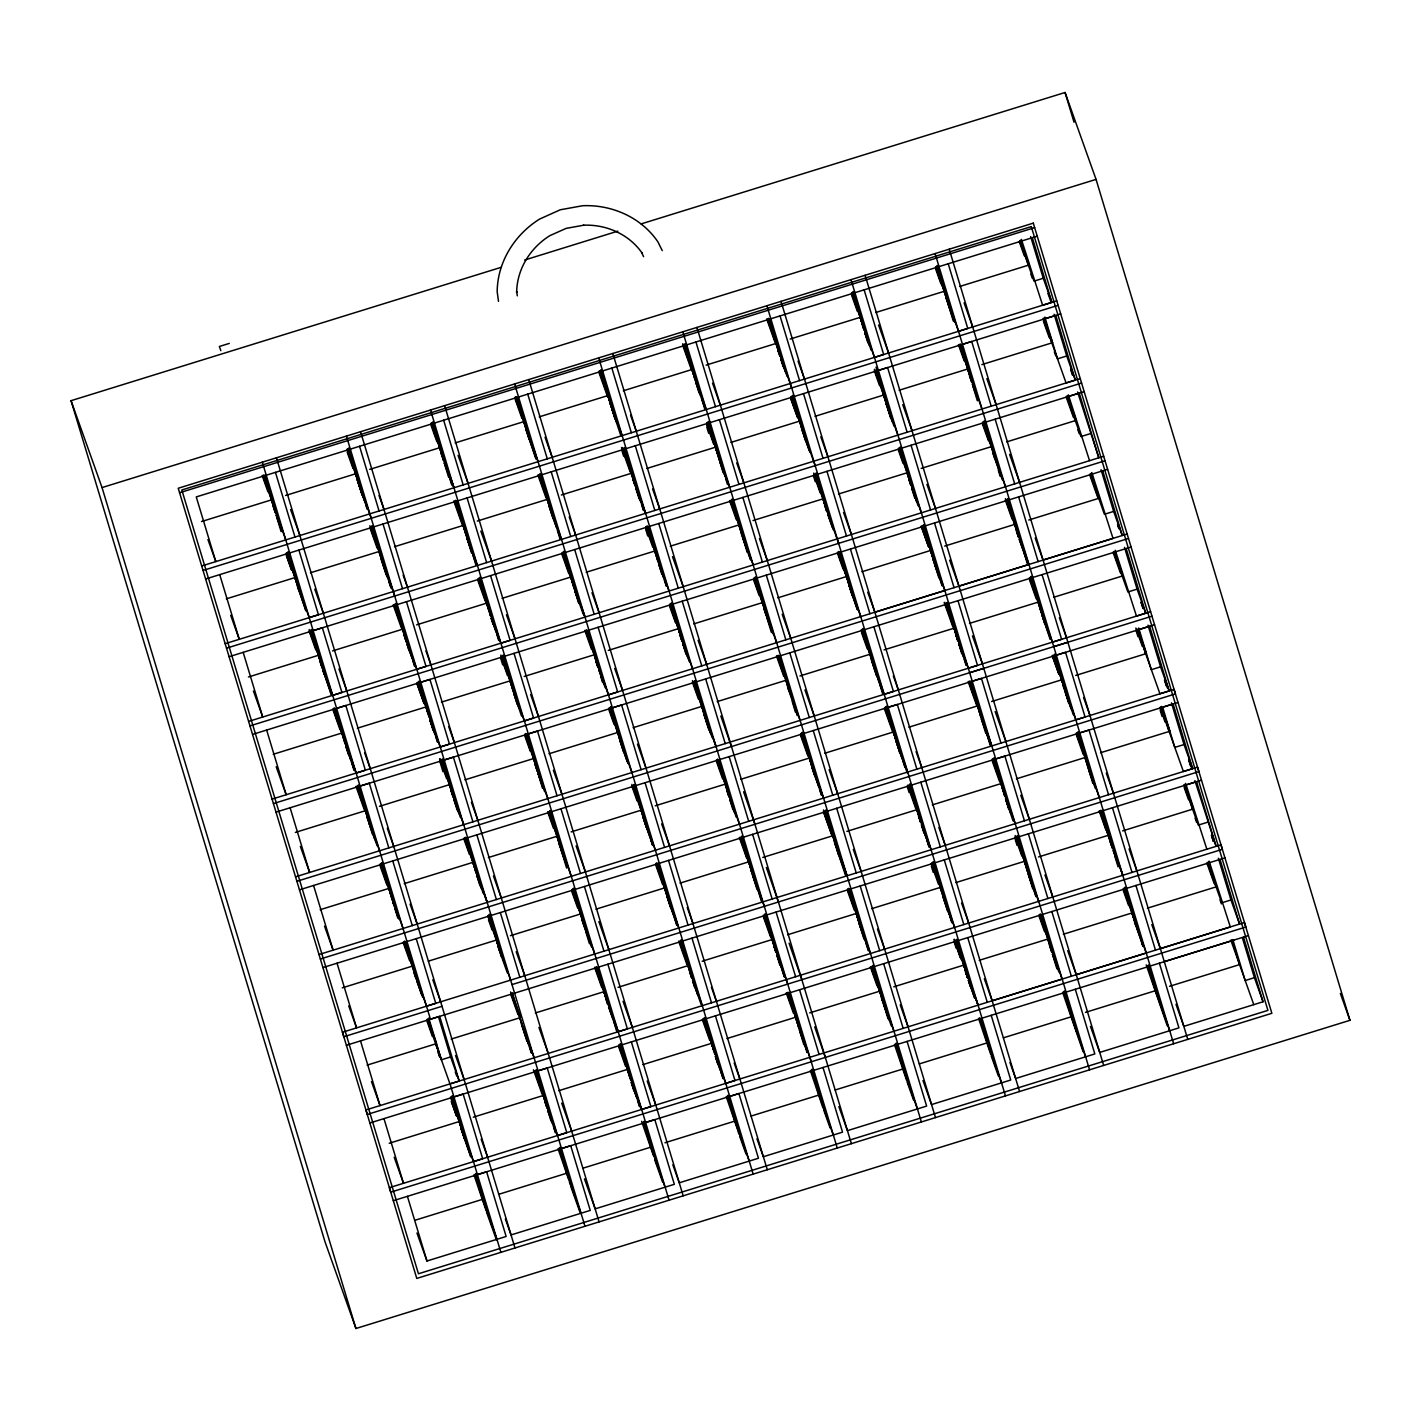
<?xml version="1.0" encoding="UTF-8"?>
<svg xmlns="http://www.w3.org/2000/svg" width="1421" height="1421" viewBox="0 0 1421 1421"><rect width="100%" height="100%" fill="white"/><g stroke="black" fill="none" stroke-linecap="round" stroke-linejoin="round"><path stroke-width="1.5" d="M229.296 343.402L219.349 346.493L220.841 350.65M641.137 223.914L1065.057 92.489L1096.053 179.383L1349.95 1020.314L355.943 1328.511L324.947 1241.617L71.05 400.686L501.329 267.272M524.615 260.043L617.833 231.143M71.05 400.686L102.046 487.581L1096.053 179.383M179.579 492.75L1034.648 227.626M1037.241 236.17L196.258 496.924L215.797 561.597L207.928 539.589M201.498 521.56L272.264 499.624L264.306 477.332M285.603 495.485L356.351 473.548M369.691 469.41L440.457 447.473M455.146 442.926L524.544 421.415L515.876 397.081M539.252 416.85L608.65 395.34M623.339 390.775L692.738 369.265L684.78 346.955M706.095 365.126L776.843 343.189L768.885 320.88M790.183 339.051L860.931 317.114M875.638 312.549L945.036 291.039M959.726 286.474L1029.124 264.963L1020.456 240.629M1021.415 239.403L1042.623 305.231L1051.86 302.371L1043.263 278.267L1034.026 281.127L1019.656 240.735M201.675 565.984L1056.762 300.861M203.043 570.46L1058.112 305.337M878.338 370.419L887.592 367.559L907.131 432.25M962.443 344.344L971.698 341.484L991.219 406.175M1046.549 318.268L1055.785 315.409L1075.324 380.1L1066.087 382.959L1043.121 318.464M205.619 579.004L1060.705 313.881M226.312 598.863L295.71 577.352M310.417 572.787L379.816 551.277M394.505 546.712L463.921 525.202L455.963 502.892M477.261 521.063L548.009 499.126L540.051 476.817M561.366 494.988L632.114 473.051M646.804 468.486L716.202 446.976M730.909 442.411L800.307 420.9M814.997 416.335L884.395 394.825L876.437 372.515M899.102 390.26L968.5 368.75L960.543 346.44M981.84 364.611L1052.588 342.674L1043.92 318.34M1075.324 380.1L1066.727 355.996L1057.49 358.856L1044.879 317.114M225.14 643.695L1080.226 378.572M226.507 648.171L1081.576 383.048M1069.995 395.979L1079.25 393.12L1098.788 457.811L1077.58 391.965M229.083 656.715L1084.152 391.592M313.135 630.658L322.372 627.798L341.91 692.471L332.674 695.331L309.192 629.503M248.426 677L319.174 655.063L310.506 630.729M332.532 650.925L403.28 628.988M416.619 624.849L487.385 602.913M502.075 598.348L571.473 576.837M586.18 572.272L655.578 550.762L650.516 536.57M670.268 546.197L739.666 524.686L731.708 502.377M753.023 520.548L823.771 498.611L815.814 476.301M838.461 494.046L907.859 472.536M921.217 468.397L991.965 446.46M1006.654 441.895L1076.052 420.385L1067.384 396.05M1090.191 433.707L1080.955 436.567L1066.585 396.175M248.604 721.406L1103.691 456.283M249.972 725.882L1105.041 460.759M252.547 734.426L1107.616 469.303M336.582 708.369L345.836 705.509L365.375 770.2L356.138 773.06L341.893 733.005M420.687 682.293L429.941 679.433L449.462 744.124L440.226 746.984L417.277 682.489M273.241 754.285L342.639 732.774M357.346 728.209L426.744 706.699L418.058 682.364M441.434 702.134L510.832 680.623L502.874 658.314M524.189 676.485L594.937 654.548L586.98 632.238M608.277 650.409L679.043 628.473M693.732 623.908L763.13 602.397M777.838 597.832L847.236 576.322L838.55 551.987M861.925 571.757L931.323 550.247L923.366 527.937M944.681 546.108L1015.429 524.171L1007.471 501.862M1028.768 520.033L1099.517 498.096M1102.714 470.831L1122.253 535.522L1113.638 511.418L1104.419 514.278L1090.049 473.886M272.068 799.117L1127.155 533.994M273.418 803.593L1128.505 538.47M276.011 812.137L1131.08 547.014M360.046 786.079L369.3 783.22L388.839 847.911M444.151 760.004L453.406 757.144L472.927 821.835M528.239 733.929L537.493 731.069L557.032 795.76M612.344 707.853L621.599 704.994L641.12 769.685M295.355 832.422L366.103 810.485L358.145 788.175M379.46 806.346L450.208 784.41M464.898 779.845L534.296 758.334M549.003 753.769L618.401 732.259L609.716 707.924M633.091 727.694L702.489 706.184L694.532 683.874M717.196 701.619L786.595 680.108L778.637 657.799M799.934 675.97L870.7 654.033L862.014 629.698M884.04 649.894L954.788 627.958M969.495 623.393L1038.893 601.882M1053.583 597.317L1122.981 575.807M1115.272 550.264L1136.48 616.092L1145.717 613.233L1137.102 589.129L1127.865 591.989L1113.513 551.597M295.532 876.828L1150.619 611.705M296.882 881.304L1151.969 616.181M969.673 672.719L983.03 668.563M1053.76 646.644L1067.118 642.487M888.107 707.338L897.344 704.479L916.882 769.17M972.195 681.263L981.449 678.403L1000.97 743.094M1056.3 655.188L1065.537 652.328L1085.076 717.019L1075.839 719.879L1052.872 655.383M1140.388 629.112L1149.642 626.252L1169.163 690.943L1159.945 693.803L1136.978 629.308M299.476 889.848L1154.545 624.743M320.169 909.706L389.567 888.196M404.274 883.631L473.673 862.121L470.049 851.978M488.362 857.556L557.76 836.045L549.803 813.736M571.118 831.907L641.866 809.97L633.18 785.635M655.205 805.831L725.953 783.895M740.661 779.33L810.059 757.819M824.748 753.254L894.146 731.744M908.854 727.197L978.252 705.669L970.294 683.377M991.592 701.53L1062.357 679.593L1054.4 657.301M1075.697 675.455L1146.445 653.518M1169.163 690.943L1160.566 666.84L1151.33 669.7L1138.718 627.975M318.997 954.539L1174.083 689.416L1175.433 693.892L320.347 959.015M995.659 758.974L1004.913 756.114L1024.434 820.805M1079.765 732.899L1089.001 730.039L1108.54 794.73M1163.852 706.841L1173.107 703.963L1192.628 768.654L1183.391 771.514L1160.442 707.019M322.94 967.577L1178.009 702.454M342.283 987.844L413.031 965.907L405.074 943.615M428.432 961.129L496.373 940.063L502.022 956.013L489.41 914.289M510.476 935.693L581.225 913.756M595.932 909.191L665.33 887.681L656.644 863.346M680.02 883.134L749.418 861.606L741.46 839.314M762.775 857.467L833.523 835.53L825.565 813.238M846.863 831.392L917.611 809.455M932.318 804.908L1001.716 783.38M1016.406 778.832L1085.804 757.304M1100.511 752.757L1169.909 731.229L1166.286 721.104M1192.628 768.654L1184.03 744.551L1174.794 747.41L1162.822 707.765M442.02 1006.281L343.811 1036.744L342.461 1032.25L1197.548 767.127L1198.898 771.621L512.004 984.593M1187.317 784.552L1196.571 781.674L1216.092 846.365L1194.901 780.538M346.387 1045.288L1201.473 780.165M367.098 1065.128L436.496 1043.618L427.81 1019.283M451.185 1039.071L520.601 1017.543L512.644 995.251M535.291 1012.995L604.689 991.467L596.731 969.175M618.028 987.329L688.794 965.392L680.837 943.1M702.134 961.253L772.882 939.317M787.589 934.769L856.987 913.241M871.677 908.694L941.075 887.166L932.407 862.849M955.782 882.619L1025.18 861.09L1017.223 838.799M1038.52 856.952L1109.268 835.015L1101.311 812.723M1122.626 830.894L1193.374 808.94M1207.495 822.262L1198.258 825.121L1183.906 784.729M428.183 1018.821L441.38 1059.8L450.617 1056.94L459.214 1081.044L449.977 1083.903L427.028 1019.408M603.943 991.698L618.188 1031.753L627.407 1028.893L607.886 964.202M369.851 1122.999L1224.938 857.875M453.903 1096.923L463.157 1094.063L482.678 1158.754L473.442 1161.614L450.493 1097.119M538.008 1070.848L547.245 1067.988L566.784 1132.679L557.547 1135.539L534.58 1071.043M389.212 1143.266L459.96 1121.329L451.274 1097.012M473.3 1117.19L544.048 1095.254M558.755 1090.706L628.153 1069.178M642.843 1064.631L712.258 1043.103M726.948 1038.556L796.346 1017.027L788.389 994.736M809.704 1012.889L880.452 990.952L872.494 968.66M893.791 986.831L964.539 964.877M979.247 960.33L1048.645 938.801M1063.334 934.254L1132.732 912.726L1124.064 888.409M1147.44 908.179L1216.838 886.651M1220.035 859.385L1239.556 924.076L1230.959 899.973L1221.723 902.832L1207.353 862.44M393.315 1200.709L1248.402 935.586M477.367 1174.652L486.621 1171.774L506.142 1236.465L426.957 1261.013L416.957 1233.002M561.473 1148.577L570.709 1145.699L590.248 1210.39L511.063 1234.938L505.343 1218.934M645.56 1122.501L654.815 1119.624L674.336 1184.315L595.15 1208.862L584.44 1178.844M729.666 1096.426L738.902 1093.548L758.441 1158.239L679.256 1182.805L672.826 1164.776M1164.296 961.662L1234.245 939.974M414.737 1220.337L482.678 1199.288L496.906 1239.325M498.824 1194.279L566.766 1173.213L581.011 1213.25M582.93 1168.204L650.871 1147.138L665.099 1187.174M664.957 1142.768L734.959 1121.062L749.204 1161.099M751.123 1116.053L819.064 1094.987L833.292 1135.024L842.529 1132.164L823.008 1067.473M835.211 1089.978L903.152 1068.912L917.398 1108.948L926.634 1106.089L907.095 1041.398M919.316 1063.903L987.258 1042.836L1001.503 1082.873L1010.74 1080.013L991.201 1015.322M1003.404 1037.827L1071.345 1016.761L1085.591 1056.798L1094.827 1053.938L1075.306 989.265M1085.449 1012.391L1155.451 990.686L1169.696 1030.722L1178.933 1027.863L1159.394 963.189M1169.554 986.316L1239.556 964.61L1253.784 1004.647L1263.02 1001.787L1243.499 937.114M1263.02 1001.787L1254.423 977.684L1245.187 980.543L1233.215 940.915M833.292 1135.024L763.343 1156.73L756.913 1138.701M917.398 1108.948L847.449 1130.654L838.87 1106.622M1001.503 1082.873L931.537 1104.579L922.975 1080.546M1085.591 1056.798L1015.642 1078.503L1009.922 1062.482M1169.696 1030.722L1099.73 1052.428L1090.458 1026.406M1253.784 1004.647L1183.835 1026.353L1175.984 1004.327M583.818 225.175L566.109 228.39L549.838 235.655C530.317 247.84 516.889 269.191 516.658 292.442L516.658 291.5L517.315 295.817M583.516 225.211C606.358 224.216 629.361 234.341 642.363 253.471L641.741 252.707L643.589 256.686M662.239 250.611L657.905 241.854C641.28 217.377 611.865 204.446 582.663 205.725L560.283 209.775L539.589 219.083C514.633 234.643 497.474 261.944 497.172 291.678L498.505 301.341M1340.358 993.421L1349.95 1020.314M1047.899 293.312L1050.776 301.341M1072.802 375.037L1070.652 369.016L1072.535 375.268M1019.23 241.552L1024.31 255.816M1030.864 274.146L1032.321 278.214M1119.02 528.452L1117.581 524.438L1118.842 528.612M1043.423 321.306L1049.231 337.594M1054.329 351.857L1055.785 355.925M1143.195 608.17L1141.045 602.149L1142.928 608.419M1089.552 460.67L1068.343 394.825M1066.159 396.974L1073.423 417.348M1077.793 429.568L1079.232 433.636M1091.559 475.786L1098.078 494.046M1167.369 687.906L1164.51 679.86L1166.392 686.13M1089.623 474.685L1097.616 497.101M1114.295 551.472L1121.542 571.757M1188.684 759.596L1191.544 767.624M1113.087 552.396L1120.352 572.77M1213.587 841.321L1211.438 835.299L1213.321 841.552M1138.487 631.226L1145.717 651.493M1135.823 628.064L1142.36 646.413M1161.223 706.912L1164.847 717.037M1160.016 707.818L1165.096 722.081M1184.688 784.623L1188.311 794.748M1190.478 800.84L1192.645 806.915M1206.855 849.225L1185.647 783.397M1184.19 787.571L1188.56 799.792M1195.097 818.141L1196.553 822.208M1208.152 862.334L1213.943 878.551M1206.926 863.24L1214.209 883.613M1230.817 940.151L1239.556 964.61L1231.989 939.565M964.095 302.904L972.675 326.937M986.849 378.625L996.139 404.648M1009.585 454.329L1019.585 482.358M1035.198 538.044L1043.05 560.069L1113.016 538.381L1091.808 472.536M936.35 266.704L944.308 289.014M935.569 266.811L949.921 307.202L937.309 265.478M935.764 267.521L958.518 331.306L967.754 328.446L948.233 263.773M935.657 268.96L940.951 283.916M945.835 297.486L954.646 322.318M1059.373 617.762L1066.514 637.78M959.033 344.539L981.982 409.035M958.393 344.646L964.202 360.934M969.495 375.89L971.68 382L967.95 369.673M972.39 384.007L978.092 400.029M1083.548 697.48L1089.978 715.491M983.279 422.126L991.236 444.436M982.479 422.25L1005.446 486.746M982.568 424.382L988.394 440.688M992.746 452.908L1002.285 479.747M1106.302 773.184L1113.442 793.202M1005.429 498.611L1028.911 564.457L958.962 586.145L949.672 560.123M1005.304 500.068L1012.072 519.091M1016.424 531.312L1018.608 537.422L1007.098 499.304M1019.319 539.429L1027.88 563.462L1019.301 539.429M1129.056 848.905L1136.907 870.931M1030.207 577.548L1038.165 599.857M1029.408 577.672L1052.375 642.168L1061.611 639.308L1042.073 574.617M1029.497 579.821L1036.246 598.845M1044.595 623.482L1042.073 615.151L1050.634 639.166M1151.792 924.609L1160.371 948.642L1230.32 926.936L1209.111 861.108M1052.233 655.49L1058.787 673.82M1052.446 656.182L1058.982 674.513M1063.352 686.752L1073.388 714.887M1077.136 732.987L1085.093 755.279M1076.336 733.094L1099.303 797.59M1076.425 735.243L1083.175 754.267M1092.767 783.095L1089.001 770.573L1095.413 788.584M1099.801 810.805L1122.803 875.3L1108.522 835.264M1100.014 811.498L1112.448 848.284L1110.281 842.173M1099.161 810.911L1105.911 829.953M1118.878 866.295L1113.158 850.291L1118.078 864.234M1123.265 888.516L1146.232 953.011L1076.265 974.717L1067.704 950.685M1123.354 890.665L1128.647 905.621M1134.473 921.927L1143.052 946.013M1132.2 913.667L1142.981 945.96M1146.214 964.895L1167.227 1025.731M878.569 324.983L888.569 353.012M902.744 404.701L912.033 430.723M926.918 484.401L935.498 508.434M852.263 292.779L854.43 298.854M856.597 304.947L860.22 315.089M851.463 292.886L874.43 357.382L883.667 354.522L864.128 289.848M851.552 295.035L857.36 311.341M861.73 323.562L863.915 329.672M867.894 342.887L864.75 332.461L871.251 350.383M972.426 635.826L982.426 663.856M874.412 369.265L897.894 435.11M874.288 370.721L879.581 385.677M885.922 403.315L894.004 426.105M995.162 711.548L1005.89 741.567M899.191 448.201L907.149 470.511M898.392 448.326L921.359 512.821M898.481 450.457L903.046 463.388M908.658 478.984L911.039 485.787L907.326 473.459M914.822 498.309L911.678 487.883L918.179 505.823M1020.775 795.263L1029.355 819.278M921.856 526.036L944.823 590.532L874.856 612.22L867.716 592.202M921.217 526.143L928.481 546.517M932.851 558.737L938.926 578.116M921.43 526.836L928.695 547.209M942.354 585.523L934.503 563.515L939.423 577.459M1044.95 874.981L1052.801 896.988M946.102 603.623L954.059 625.933M944.805 602.397L968.287 668.243L977.506 665.383L957.985 600.692M944.166 602.504L952.887 626.963M955.587 634.405L957.754 640.516L955.374 632.682M966.529 665.241L958.678 643.216L963.598 657.159M968.785 681.458L991.769 745.936L977.506 705.9M968.98 682.151L977.719 706.592M968.145 681.565L976.866 706.006M990.703 744.959L981.431 718.937L986.352 732.881M993.03 759.063L1000.988 781.355M992.249 759.169L1015.198 823.665M992.338 761.319L999.602 781.692M1008.679 809.171L1005.535 798.726L1013.049 820.929M1015.18 835.548L1038.662 901.376M1015.074 836.987L1021.823 856.028M1036.211 896.385L1028.36 874.359L1033.28 888.303M1039.959 914.485L1047.916 936.776M1039.16 914.591L1062.126 979.087L992.178 1000.793L984.309 978.767M1039.248 916.74L1044.559 931.696M1049.426 945.267L1051.824 952.07L1048.094 939.743M1056.869 968.767L1052.446 954.148L1058.965 972.088M1062.624 992.302L1083.139 1051.806M798.051 361.058L804.464 379.087M820.787 436.78L827.928 456.798M843.541 512.484L851.392 534.509M767.358 318.961L791.728 387.933M766.736 319.086L774.942 342.177M777.838 350.33L780.022 356.44L778.033 349.868M787.163 376.458L780.733 358.447L785.653 372.391M893.329 675.916L898.321 689.931M791.621 396.566L799.579 418.875M790.822 396.69L815.174 465.644M790.911 398.821L797.465 417.17M801.817 429.391L803.274 433.458L800.893 425.607M791.124 399.514L797.678 417.863M805.37 440.421L803.487 434.151L809.899 452.18M916.065 751.62L921.785 767.642M813.771 473.051L838.639 543.355M813.647 474.507L820.201 492.838M824.553 505.059L826.951 511.862L815.441 473.744M833.363 529.891L827.661 513.869L832.582 527.813M938.819 827.342L945.249 845.353M837.751 552.112L852.12 592.504L840.131 552.858M837.964 552.805L860.717 616.607M837.324 552.911L843.15 569.199M848.746 584.813L857.538 609.609M961.573 903.046L968.713 923.064M861.215 629.823L884.182 694.318L893.418 691.459L873.879 626.768M861.517 632.665L867.325 648.953M871.482 660.481L883.152 693.324M880.221 685.242L883.08 693.288M885.478 707.409L893.436 729.719M884.679 707.534L907.646 772.029M884.253 708.333L892.974 732.774M895.674 740.234L897.131 744.32L885.816 706.876M899.848 753.361L897.344 745.013L907.326 773.042M909.653 787.163L916.172 805.405M908.143 785.245L931.11 849.74M907.504 785.351L915.71 808.46M918.41 815.92L920.79 822.723L917.078 810.396M929.37 846.738L921.501 824.731L926.421 838.674M927.149 840.681L929.298 846.703M931.608 862.956L954.575 927.451M931.181 863.755L938.446 884.128M942.603 895.656L944.059 899.742L932.744 862.298M947.416 910.861L944.255 900.434L952.106 922.46M955.871 940.56L963.811 962.852M954.557 939.334L978.074 1005.162L963.793 965.125M954.432 940.773L960.969 959.122M965.339 971.342L967.523 977.453L956.209 940.009M953.917 939.441L960.454 957.772M965.552 972.035L967.719 978.145M974.859 998.164L968.429 980.153L974.611 998.27M978.536 1018.377L990.721 1054.364M991.183 1055.856L998.324 1075.875M712.525 383.137L720.376 405.163M736.7 462.855L743.84 482.874M759.436 538.559L767.304 560.585M782.189 614.281L790.769 638.295M682.755 343.704L706.237 409.532M682.631 345.161L691.352 369.602M705.207 408.538L695.917 382.515L700.855 396.477M804.943 689.984L814.233 716.006M707.534 422.641L715.474 444.951M706.734 422.765L721.086 463.157L708.493 421.415M706.947 423.458L729.701 487.261M706.823 424.897L713.573 443.938M718.475 457.242L727.943 484.259M829.118 769.702L837.697 793.717M730.199 500.476L753.166 564.972M729.559 500.583L736.309 519.606M741.389 533.87L750.697 559.963L748.476 553.888M853.293 849.403L861.144 871.428M754.444 578.063L762.402 600.373M753.663 578.187L776.63 642.683M753.752 580.319L759.045 595.275M763.93 608.845L772.74 633.677M877.468 929.121L884.608 949.139M777.127 655.898L800.076 720.394M776.488 656.005L783.753 676.378M787.589 687.249L797.625 715.385M900.221 1004.842L908.072 1026.868M801.373 733.485L809.331 755.794M800.591 733.609L823.541 798.105M800.68 735.758L807.945 756.132M811.782 767.003L821.8 795.103M823.523 809.97L847.04 875.798L832.777 835.761M823.416 811.427L831.409 833.843M823.612 812.119L831.605 834.536M834.518 842.689L845.975 874.821M848.301 888.924L856.259 911.216M847.502 889.031L870.469 953.527M847.591 891.18L854.341 910.204M858.71 922.424L868.728 950.525M870.966 966.742L885.336 1007.134L872.725 965.41M871.18 967.435L893.933 1031.237M870.327 966.848L877.077 985.89M881.446 998.11L891.482 1026.246M894.431 1044.453L906.634 1080.44M907.078 1081.932L913.508 1099.943M630.569 415.216L636.271 431.238M652.594 488.931L659.735 508.949M672.488 556.623L683.199 586.66M698.102 640.356L706.663 664.371M599.964 371.005L607.193 391.272M599.165 371.112L622.132 435.608M598.738 371.929L607.46 396.37M610.16 403.83L611.616 407.898L600.319 370.455M614.973 419.017L611.829 408.591L620.604 434.968M720.838 716.06L731.478 746.558M626.324 456.834L631.386 471.026M622.114 447.491L645.596 513.318M621.474 447.597L630.196 472.038M632.896 479.499L635.08 485.609L633.304 479.73M643.855 510.334L636.004 488.309L640.924 502.252M743.592 791.763L754.942 824.269M646.892 526.427L648.331 530.477M646.093 526.552L669.06 591.047M645.667 527.351L652.736 547.032M666.609 586.038L658.74 564.013L663.678 577.974M766.345 867.485L778.406 901.98M670.357 604.138L673.963 614.281M676.147 620.355L678.314 626.448M669.557 604.262L692.524 668.758M669.646 606.394L675.472 622.7M679.824 634.921L682.222 641.724L678.492 629.396M689.345 661.76L682.915 643.731L687.835 657.674M789.081 943.189L801.87 979.708M692.507 680.623L716.024 746.451L701.743 706.415M692.382 682.08L698.404 699.079M704.017 714.674L708.83 729.879M712.099 737.463L705.669 719.452L710.607 733.396M814.695 1026.903L825.335 1057.419M717.285 759.56L725.243 781.87M716.486 759.684L739.453 824.18M716.575 761.834L722.596 778.815M726.753 790.342L729.133 797.163L717.623 759.027M736.273 817.182L729.843 799.153L734.764 813.096M739.95 837.395L754.32 877.787L741.709 836.063M740.163 838.088L764.303 906.367M739.311 837.502L746.789 858.568M750.945 870.096L757.02 889.475M761.887 900.896L752.597 874.874L757.535 888.818M767.091 923.099L772.154 937.292M763.414 915.106L787.767 984.078M763.503 917.255L770.768 937.629M773.681 945.782L775.866 951.892L773.486 944.041M784.623 976.6L776.772 954.592L781.692 968.536M782.403 970.543L784.552 976.564M786.879 992.817L809.846 1057.313M786.239 992.924L793.504 1013.297M807.377 1052.322L799.526 1030.296L804.446 1044.24M810.343 1070.528L822.99 1108.007M823.7 1110.014L830.13 1128.025M545.042 437.295L552.183 457.313M569.217 516.995L575.647 535.024M591.971 592.717L599.111 612.735M614.707 668.421L622.576 690.446M515.077 397.187L538.044 461.683M515.166 399.337L521.916 418.36M526.267 430.599L536.285 458.681M637.461 744.124L646.04 768.157M538.541 474.916L561.508 539.394M537.902 475.023L546.108 498.114M549.003 506.267L560.478 538.399M661.635 823.843L669.486 845.868M562.787 552.503L570.745 574.812M562.005 552.627L585.008 617.105L570.727 577.068M562.094 554.758L568.844 573.8M578.436 602.611L574.652 590.088L583.214 614.121M687.249 907.557L692.951 923.579M585.47 630.338L608.419 694.833L617.655 691.974L598.134 627.283M584.83 630.444L591.58 649.468M595.932 661.689L598.117 667.799L586.607 629.681M605.257 687.817L598.827 669.806L603.747 683.75M711.424 987.275L716.415 1001.29M608.934 708.049L631.883 772.544M609.023 710.198L614.103 724.444M619.911 740.75L628.011 763.539M734.16 1062.997L739.879 1079.001M631.865 784.41L655.347 850.255M631.759 785.866L637.052 800.822M642.647 816.418L652.896 845.246M645.045 823.239L652.825 845.211M655.845 863.471L678.812 927.966M655.934 865.62L662.683 884.644M666.84 896.171L677.071 924.964M679.309 941.182L702.276 1005.677M678.67 941.288L686.876 964.397M689.576 971.857L691.974 978.66L688.244 966.333M701.246 1004.683L692.684 980.668L697.587 994.611M703.573 1018.786L711.53 1041.078M702.773 1018.893L725.74 1083.388L734.977 1080.528L715.438 1015.837M702.347 1019.692L709.612 1040.065M717.907 1064.56L715.438 1056.371L723.289 1078.397M726.238 1096.603L737.535 1129.606M739.595 1136.09L746.025 1154.101M458.077 455.359L468.077 483.389M480.831 531.063L491.542 561.1M506.444 614.778L515.006 638.811M530.619 694.496L538.47 716.521M431.771 423.156L439.728 445.448M430.972 423.263L453.974 487.758M439.693 447.722L453.938 487.758M431.06 425.412L436.886 441.718M441.238 453.938L443.423 460.049L432.126 422.605M452.198 484.756L444.347 462.749L449.267 476.692M553.355 770.2L561.934 794.232M454.436 500.974L477.403 565.469M453.796 501.098L462.518 525.539M476.372 564.474L467.083 538.452L472.021 552.414M576.109 845.921L585.399 871.943M478.699 578.578L486.657 600.888M477.9 578.702L500.867 643.198L510.103 640.338L490.565 575.647M477.989 580.834L485.254 601.207M499.126 640.196L491.257 618.171L496.178 632.114M598.863 921.625L608.863 949.654M500.849 655.063L524.331 720.909L533.568 718.049L514.029 653.358M500.725 656.52L507.475 675.543M623.037 1001.343L632.327 1027.365M525.628 734L533.586 756.309M524.829 734.124L547.795 798.62M524.917 736.256L530.211 751.212M535.095 764.782L537.475 771.585L525.965 733.467M544.616 791.621L538.186 773.592L543.106 787.536M647.212 1081.061L655.792 1105.076M548.293 811.835L571.26 876.331M547.653 811.942L553.462 828.23M559.288 844.536L560.744 848.603M567.37 867.325L560.94 849.314L565.878 863.258M572.539 889.422L580.496 911.731M571.757 889.546L594.724 954.042M571.846 891.695L577.654 907.983M582.024 920.204L584.209 926.314L581.828 918.481M583.498 924.041L591.545 947.043M595.221 967.257L618.224 1031.735M594.582 967.364L601.847 987.737M606.412 1000.65L607.868 1004.736L604.156 992.391M617.158 1030.758L608.579 1006.743L612.788 1018.679M619.467 1044.861L627.425 1067.153M618.686 1044.968L641.635 1109.464L650.871 1106.604L631.35 1041.913M618.774 1047.117L625.524 1066.141M633.855 1090.795L631.333 1082.447L639.894 1106.462M641.617 1121.347L653.447 1155.682M654.797 1160.158L662.648 1182.183M378.981 495.449L383.99 509.464M403.155 575.15L406.726 585.168M425.909 650.871L430.918 664.886M448.663 726.575L454.383 742.597M347.665 449.231L353.456 465.449M346.884 449.338L371.236 518.31M347.186 452.18L352.994 468.486M357.151 480.014L367.382 508.842M471.399 802.297L477.829 820.308M371.13 526.942L376.92 543.159M369.833 525.717L393.315 591.545M369.922 527.866L377.187 548.24M381.343 559.767L382.782 563.835L371.485 526.392M386.157 574.954L382.995 564.528L391.557 588.56M391.486 588.507L388.626 580.479L390.509 586.731M493.442 875.993L501.293 898.019M395.322 606.678L401.113 622.895M393.812 604.778L416.762 669.255L425.998 666.396L406.477 601.722M393.173 604.884L401.379 627.975M404.079 635.436L406.459 642.239L394.949 604.103M415.021 666.271L407.17 644.246L412.09 658.189M516.196 951.715L524.758 975.73M417.365 684.62L423.902 702.969M416.833 683.288L424.115 703.661M433.068 730.394L429.924 719.95L437.775 741.975M538.932 1027.419L548.222 1053.441M441.522 760.075L444.418 768.193M445.857 772.242L449.48 782.385M440.208 758.85L463.69 824.695M439.569 758.956L446.638 778.637M450.99 790.858L453.175 796.968L450.794 789.117M457.171 810.183L454.01 799.757L460.528 817.697M561.686 1103.122L571.686 1131.152M464.987 837.786L467.882 845.904M464.187 837.91L487.19 902.388L472.909 862.352M463.761 838.71L469.374 854.305M479.996 885.816L476.852 875.372L483.264 893.4M487.652 915.621L510.619 980.117M488.469 919.796L492.11 929.991M497.918 946.279L500.103 952.39L488.806 914.964M500.299 953.1L507.439 973.119M510.601 991.982L534.118 1057.81M510.69 994.132L517.955 1014.505M521.383 1023.99L526.925 1041.238M531.632 1052.837L523.763 1030.811L528.701 1044.755M536.818 1074.987L543.337 1093.229M533.426 1069.818L542.147 1094.259M544.847 1101.719L547.032 1107.829L545.238 1101.932M551.011 1121.045L547.867 1110.6L555.806 1132.537L553.586 1126.48M558.044 1148.754L568.755 1179.785M570.691 1186.233L579.981 1212.255M290.594 509.5L299.884 535.522M314.787 589.218L323.349 613.25M338.962 668.936L346.813 690.961M364.558 752.65L370.277 768.672M262.778 475.413L285.781 539.909M262.139 475.52L267.965 491.826M273.258 506.782L275.443 512.892L271.713 500.565M281.855 530.903L276.136 514.899L281.056 528.843M387.311 828.354L393.741 846.383M287.042 553.018L295 575.31M286.243 553.124L309.21 617.62L318.446 614.76L298.907 550.087M286.332 555.274L291.429 569.537M286.545 555.966L291.625 570.23M297.451 586.536L306.03 610.621M410.065 904.076L417.206 924.094M309.067 630.96L315.817 649.983M320.187 662.204L322.372 668.314L318.641 655.987M324.254 674.584L322.993 670.41L331.644 694.336M432.801 979.78L440.67 1001.805M333.971 708.44L341.928 730.749M333.171 708.564L356.174 773.042M333.384 709.257L342.106 733.698M333.26 710.695L340.01 729.737M348.34 754.373L345.818 746.025L354.397 770.058M455.555 1055.501L464.134 1079.516M356.635 786.275L379.602 850.77M355.996 786.381L364.202 809.473M367.115 817.626L377.133 845.761M481.168 1139.216L487.598 1157.227M455.271 1071.967L456.709 1075.999M380.881 863.861L388.839 886.171M380.1 863.986L403.067 928.481M380.189 866.135L386.938 885.159M393.954 905.461L392.747 901.447L399.177 919.476M403.564 941.697L412.499 966.831M412.285 966.138L426.531 1006.192L435.75 1003.333L416.229 938.642M403.138 942.496L409.674 960.827M414.026 973.048L416.211 979.176L404.701 941.039M422.641 997.187L416.921 981.165L421.842 995.109M427.117 1021.557L432.41 1036.513M438.219 1052.801L439.675 1056.887M451.292 1101.293L456.39 1115.556M461.47 1129.819L462.926 1133.905L451.629 1096.461M451.505 1102.003L456.603 1116.249M460.955 1128.487L470.99 1156.623M473.939 1174.83L486.142 1210.816M486.604 1212.308L496.604 1240.338M230.682 615.293L239.261 639.326L219.722 574.635M253.435 691.015L262.725 717.037L243.186 652.346M276.171 766.718L286.172 794.748L266.651 730.057M300.364 846.436L309.636 872.458L290.115 807.767M324.539 926.155L333.1 950.169L313.579 885.478M348.713 1005.855L356.564 1027.88L337.043 963.189M371.467 1081.576L380.029 1105.591L360.508 1040.9M394.203 1157.28L403.493 1183.302L383.972 1118.629M1220.017 899.919L1221.421 903.898M953.846 320.24L948.216 304.289L953.26 320.986M967.754 368.98L973.385 384.931L961.413 345.285M972.39 384.007L977.311 397.951M991.219 446.691L996.849 462.642L984.238 420.9M1000.775 475.662L983.634 421.593M1014.665 524.402L1020.314 540.353L1007.702 498.611M1038.129 602.113L1043.778 618.064L1031.166 576.34M1042.073 615.151L1050.208 639.432M1061.594 679.824L1067.242 695.775L1054.631 654.051M1065.537 692.862L1071.15 708.813M1085.058 757.535L1090.706 773.486L1078.095 731.762M1089.001 770.573L1093.921 784.516M1131.986 912.975L1137.635 928.908L1125.023 887.184M860.185 317.345L865.833 333.278L853.222 291.554M864.821 332.354L869.741 346.315M883.649 395.056L889.297 411.006L876.047 367.186M887.574 408.076L892.512 422.037M907.113 472.767L912.762 488.717L900.15 446.976M911.749 487.794L916.669 501.737M930.577 550.478L936.208 566.428L923.614 524.686M954.042 628.189L959.672 644.139L947.061 602.415M1000.97 783.61L1006.601 799.561L993.99 757.837M1005.606 798.638L1010.526 812.599M1024.434 861.339L1030.065 877.272L1017.454 835.548M1047.881 939.05L1053.529 954.983L1041.557 915.337M1052.517 954.059L1057.455 968.021M776.097 343.42L781.728 359.353L769.756 319.707M799.561 421.131L805.192 437.082L792.581 395.34M803.487 434.151L809.117 450.102M823.008 498.842L828.656 514.793L816.045 473.051M850.415 589.573L857.289 609.698M869.936 654.264L875.585 670.215L862.973 628.473M873.879 667.302L879.492 683.235M893.4 731.975L899.049 747.926L886.438 706.201M897.344 745.013L902.264 758.956M916.865 809.686L922.513 825.637L909.902 783.912M940.329 887.415L945.977 903.347L933.366 861.623M944.255 900.434L949.192 914.378M691.991 369.496L697.64 385.428L685.029 343.704M719.381 460.226L725.012 476.177M738.92 524.917L744.551 540.868L731.957 499.126M742.846 537.937L747.766 551.899M762.384 602.628L768.015 618.579L755.404 576.837M771.94 631.599L765.404 612.664M785.849 680.339L791.479 696.29L779.507 656.644M809.313 758.05L814.944 774.001L802.332 732.277M813.238 771.088L818.869 787.021M836.703 848.799L845.477 875.176M856.224 913.472L861.872 929.423L849.9 889.777M860.167 926.51L865.087 940.453M883.631 1004.221L889.244 1020.171M607.886 395.571L613.535 411.504L600.923 369.78M611.829 408.591L616.75 422.552M631.35 473.282L636.999 489.233L624.387 447.491M654.815 550.993L660.463 566.943L648.473 527.298M678.279 628.704L683.927 644.654L671.316 602.913M725.207 784.126L730.856 800.076L718.866 760.43M772.136 939.547L777.767 955.498L765.173 913.774M795.6 1017.276L801.231 1033.209L789.259 993.563M523.798 421.646L529.429 437.579L517.457 397.933M527.724 434.666L535.877 458.965M547.263 499.357L552.893 515.308L540.282 473.566M551.188 512.377L556.819 528.328M574.652 590.088L579.573 604.049M594.191 654.779L599.822 670.73L587.85 631.084M617.655 732.49L623.286 748.441L610.675 706.699M621.581 745.51L627.212 761.461M641.12 810.201L646.75 826.152L634.139 784.41M664.566 887.912L670.215 903.863L658.243 864.217M668.509 900.95L673.43 914.893M688.03 965.623L693.679 981.574L681.068 939.849M711.495 1043.351L717.143 1059.284L704.532 1017.56M715.438 1056.371L720.358 1070.315M463.157 525.433L468.806 541.365L456.816 501.737M486.621 603.143L492.27 619.094L479.659 577.352M510.086 680.854L515.734 696.805L503.123 655.063M518.949 707.836L514.029 693.874L521.543 716.095M533.55 758.565L539.198 774.516L527.209 734.87M557.014 836.276L562.663 852.227L550.051 810.485M580.479 913.987L586.109 929.938L573.516 888.214M584.404 927.025L590.035 942.958M627.407 1069.409L633.038 1085.36L620.426 1043.636M631.333 1082.447L636.963 1098.397M355.605 473.797L361.236 489.73L348.625 448.006M359.531 486.817L365.161 502.768M379.07 551.508L384.7 567.441L372.089 525.717M382.995 564.528L387.915 578.489M402.534 629.219L408.164 645.17L395.553 603.428M425.998 706.93L431.629 722.88L419.017 681.139M429.924 719.95L434.844 733.911M449.462 784.641L455.093 800.591L442.482 758.85M454.098 799.668L459.019 813.611M476.852 875.372L481.772 889.333M543.302 1095.484L548.95 1111.435L536.339 1069.711M547.938 1110.512L552.858 1124.473M271.5 499.872L277.148 515.805L265.159 476.159M294.964 577.583L300.613 593.516L288.001 551.792M318.428 655.294L324.077 671.245L311.465 629.503M323.064 670.303L331.146 694.691M345.818 746.025L350.756 759.986M365.357 810.716L371.005 826.667L358.394 784.925M369.282 823.736L374.913 839.687M388.821 888.427L394.452 904.378L381.858 862.636M392.747 901.447L398.377 917.398M459.214 1121.56L464.845 1137.511L452.233 1095.786M463.139 1134.597L470.653 1156.801M948.002 303.597L936.705 266.153M970.88 379.354L960.17 343.882M992.551 451.168L994.931 459.019M1016.015 528.878L1017.809 534.776M1039.479 606.607L1041.256 612.487M1062.944 684.318L1064.134 688.244L1054.027 654.726M1088.788 769.88L1077.473 732.437M1112.252 847.591L1100.938 810.148M1135.716 925.302L1124.402 887.859M910.843 485.094L899.529 447.668M934.29 562.805L922.993 525.379M978.838 710.393L980.632 716.273M1002.302 788.104L1004.683 795.955M1027.561 871.695L1016.85 836.223M1051.611 951.377L1040.314 913.934M824.358 503.318L826.738 511.169M847.822 581.029L850.202 588.88M871.286 658.758L873.666 666.591M918.801 816.134L920.595 822.031M695.118 379.869L684.407 344.379M719.186 459.534L707.871 422.09M742.046 535.291L731.353 499.872M763.716 607.104L766.097 614.956M787.181 684.815L788.975 690.713M810.645 762.544L813.025 770.377M834.109 840.255L835.903 846.134M859.954 925.817L848.657 888.374M882.832 1001.556L872.121 966.085M657.941 561.366L647.248 525.894M682.009 641.031L670.712 603.605M703.093 710.891L705.473 718.742M726.557 788.619L728.937 796.453M750.022 866.33L752.402 874.181M798.726 1027.632L788.016 992.16M527.528 433.973L516.214 396.53M550.975 511.684L539.678 474.241M572.059 581.544L574.439 589.395M595.523 659.255L597.904 667.106M618.988 736.966L621.368 744.817M642.452 814.695L644.832 822.528M668.296 900.257L656.999 862.813M691.761 977.968L680.464 940.524M712.845 1047.828L714.621 1053.707M466.283 535.806L455.59 500.316M490.352 615.471L479.037 578.027M513.212 691.228L502.501 655.756M534.9 763.041L537.28 770.893M558.364 840.752L560.14 846.65M607.069 1002.071L596.358 966.6M630.533 1079.782L619.822 1044.311M359.318 486.124L348.021 448.681M404.47 635.667L406.246 641.546M427.33 711.406L429.124 717.303M476.053 872.725L465.342 837.253M523.567 1030.118L512.27 992.675M274.626 510.228L263.933 474.756M298.694 589.91L287.379 552.467M322.158 667.621L310.844 630.178M343.243 737.481L345.019 743.378M366.707 815.192L372.444 834.18M390.171 892.903L392.533 900.754M437.686 1050.297L439.462 1056.194M1065.057 92.489L1074.027 122.224M1032.321 237.698L1051.86 302.371M1126.178 548.542L1145.717 613.233M1030.651 236.543L1043.263 278.267M1054.116 314.254L1066.727 355.996M1101.044 469.676L1113.638 511.418M1124.508 547.387L1137.102 589.129M1147.973 625.116L1160.566 666.84M1171.437 702.827L1184.03 744.551M1188.595 759.667L1190.478 765.919M1218.365 858.248L1230.959 899.973M1242.451 938.038L1254.423 977.684M1020.829 240.149L1028.378 265.194M1044.293 317.86L1051.842 342.905M1067.739 395.571L1075.306 420.616M1091.204 473.3L1098.77 498.327M1115.307 553.089L1122.235 576.038M1138.132 628.721L1145.699 653.749M1161.596 706.432L1169.163 731.478M1185.061 784.143L1192.628 809.188M1208.525 861.854L1216.092 886.899M1136.054 630.356L1137.955 636.626M1160.158 710.163L1162.041 716.415M949.21 249.208L1187.761 1039.373M995.162 419.195L1014.683 483.886M1018.626 496.906L1038.147 561.597M1112.465 807.75L1132.004 872.441M1135.93 885.461L1155.468 950.152M935.089 253.595L1173.657 1043.742M1024.239 553.373L1027.383 563.817M1102.181 811.551L1114.171 851.197M1141.543 941.945L1142.804 946.12M1148.488 964.895L1161.081 1006.619M1085.271 758.246L1088.539 769.081M972.888 386.015L977.346 400.793M998.253 470.014L1000.135 476.284M1030.562 577.015L1041.611 613.659M1065.324 692.169L1068.681 703.288M1114.934 856.472L1118.096 866.934M1147.866 965.57L1155.664 991.378M944.485 291.962L946.848 299.813M865.105 275.283L1103.673 1065.448M911.056 445.27L930.595 509.961M934.521 522.981L954.059 587.672M1028.378 833.825L1047.899 898.516M1051.842 911.536L1071.363 976.227M851.001 279.671L1089.57 1069.818M940.134 579.448L942.016 585.718M964.22 659.255L966.12 665.508M971.165 682.204L983.137 721.85M987.062 734.888L990.206 745.315M1033.991 890.31L1035.873 896.562M1064.382 990.97L1076.994 1032.694M1024.63 862.032L1032.765 888.96M852.6 292.229L861.535 321.821M863.204 327.381L864.128 330.365M876.064 369.957L890.736 418.52M887.13 406.584L883.862 395.749M933.153 559.039L934.041 562.023M946.457 603.09L956.617 636.75M957.061 638.242L957.967 641.226M958.607 643.304L961.751 653.731M969.921 680.801L979.478 712.489M980.081 714.461L980.97 717.445M981.218 718.244L985.801 733.396M993.386 758.512L1003.528 792.172M1003.99 793.664L1004.896 796.648M1063.778 991.645L1071.558 1017.454M860.398 318.038L862.174 323.935M930.791 551.17L932.549 557.068M1015.162 839.189L1017.045 845.388M780.999 301.359L1019.568 1091.523M780.04 315.924L799.561 380.597M803.504 393.635L823.025 458.326M826.969 471.346L846.49 536.037M850.415 549.057L869.954 613.748M920.808 782.189L940.347 846.88M944.272 859.9L963.811 924.591M967.737 937.611L987.275 1002.302M766.896 305.746L1005.464 1095.893M880.132 685.331L882.654 693.679M902.957 760.946L904.857 767.216M927.06 840.752L928.943 847.005M949.885 916.385L951.786 922.638M956.83 939.334L969.424 981.058M980.916 1019.123L992.888 1058.769M893.614 732.668L896.882 743.52M940.542 888.107L942.318 893.987M964.006 965.818L967.719 978.145M768.512 318.304L777.429 347.896M781.23 360.454L783.131 366.725M791.977 396.015L803.025 432.659M838.905 551.455L852.298 595.843M862.369 629.166L876.402 675.632M909.28 784.587L918.215 814.18M921.43 824.802L923.899 833.008M942.905 895.958L943.81 898.942M968.358 980.224L970.241 986.494M979.673 1017.72L987.471 1043.529M776.292 344.113L778.655 351.964M813.38 475.449L815.263 481.701M907.237 786.293L909.12 792.563M931.323 866.1L933.206 872.352M954.148 941.714L956.049 947.985M696.912 327.434L935.48 1117.599M695.935 341.981L715.474 406.672M719.399 419.71L738.938 484.401M742.863 497.421L762.402 562.112M766.328 575.132L785.849 639.823M789.792 652.843L809.313 717.534M813.256 730.554L832.777 795.245M836.72 808.265L856.241 872.956M860.185 885.976L879.706 950.667M883.649 963.687L903.17 1028.378M682.808 331.821L921.376 1121.968M701.548 398.466L704.709 408.893M725.651 478.273L727.534 484.525M797.288 715.58L778.264 655.241M819.491 789.117L821.391 795.369M825.796 809.988L838.408 851.712M865.798 942.46L868.32 950.809M896.189 1043.121L908.801 1084.845M856.437 914.183L863.95 939.032M879.901 991.894L888.036 1018.821M699.079 392.96L692.205 370.188M720.021 462.322L723.165 472.749M747.268 552.556L739.133 525.61M754.8 577.53L764.96 611.172M766.949 617.744L771.354 632.345M792.243 701.565L795.44 712.152M801.728 732.952L814.499 775.262M825.192 810.663L838.585 855.051M895.585 1043.796L903.365 1069.604M715.669 447.899L718.031 455.75M706.823 427.135L708.688 433.334M612.806 353.509L851.374 1143.674M611.847 368.057L631.368 432.748M635.311 445.785L654.832 510.459M658.758 523.496L678.297 588.187M682.222 601.207L701.761 665.898M705.686 678.918L725.225 743.609M729.151 756.629L748.689 821.32M752.615 834.34L772.154 899.031M776.079 912.051L795.618 976.742M799.543 989.762L819.082 1054.453M598.703 357.879L837.271 1148.044M809.881 1057.295L811.231 1061.789M641.546 504.348L643.429 510.601M664.371 579.963L666.271 586.234M694.78 680.623L707.392 722.365M758.228 890.825L761.39 901.251M782.332 970.614L784.214 976.884M805.156 1046.247L807.039 1052.499M812.084 1069.196L824.695 1110.92M795.813 1017.969L797.572 1023.848M610.462 404.115L611.367 407.099M623.783 448.166L632.7 477.758M634.388 483.318L635.276 486.302M635.915 488.398L639.077 498.824M658.296 562.521L655.028 551.685M658.545 563.32L661.902 574.457M682.844 643.82L685.988 654.246M694.159 681.316L705.225 717.96M729.772 799.241L732.916 809.668M741.087 836.738L750.661 868.426M751.247 870.398L752.153 873.382M764.551 914.449L774.711 948.109M775.155 949.601L776.061 952.585M776.701 954.663L779.845 965.108M798.176 1025.82L799.064 1028.804M799.312 1029.603L803.895 1044.772M811.48 1069.871L819.278 1095.68M631.563 473.975L633.926 481.826M608.099 396.264L609.875 402.143M621.723 449.889L623.606 456.141M645.809 529.678L647.71 535.948M528.719 379.585L767.287 1169.749M527.742 394.132L547.28 458.823M551.206 471.861L570.745 536.534M574.67 549.572L594.191 614.263M645.063 782.705L664.584 847.396M668.527 860.416L688.048 925.107M691.991 938.126L711.512 1002.817M514.615 383.954L753.166 1174.119M557.441 530.424L559.963 538.754M563.746 551.277L576.358 593.019M650.676 839.172L652.559 845.442M674.14 916.882L676.662 925.231M721.051 1072.322L722.952 1078.575M727.996 1095.271L740.607 1136.995M664.779 888.605L670.392 907.202M711.708 1044.044L713.484 1049.924M528.985 438.84L524.012 422.339M553.089 518.647L548.062 502.022M563.142 551.952L574.191 588.596M600.586 676.005L602.486 682.275M610.071 707.392L623.464 751.78M633.535 785.103L646.306 827.395M692.595 980.739L694.496 987.009M703.928 1018.235L712.401 1046.336M727.374 1095.946L735.172 1121.755M737.979 1131.098L738.884 1134.082M444.613 405.66L683.181 1195.825M443.636 420.207L463.175 484.898M467.1 497.936L486.639 562.609M560.958 808.78L580.496 873.471M584.422 886.491L603.961 951.182M430.51 410.03L669.078 1200.194M432.73 421.93L445.341 463.655M449.889 478.77L451.771 485.041M472.713 554.403L475.875 564.83M496.817 634.21L498.7 640.462M597.602 968.003L609.573 1007.649M613.499 1020.687L616.643 1031.113M637.585 1100.476L639.486 1106.746M643.891 1121.347L656.502 1163.071M627.62 1070.12L629.983 1077.971M442.73 457.757L443.636 460.741M444.258 462.837L448.681 477.438M471.47 552.929L463.37 526.125M489.641 613.179L490.547 616.163M491.186 618.259L493.087 624.512M517.173 704.319L510.299 681.547M538.115 773.681L542.52 788.282M549.43 811.178L566.624 868.089M572.894 888.889L583.054 922.549M586.251 933.117L589.449 943.704M643.287 1122.022L651.067 1147.831M439.906 448.414L442.268 456.265M486.835 603.836L489.197 611.687M500.831 658.722L502.697 664.904M360.525 431.735L599.076 1221.9M359.549 446.283L379.07 510.974M383.013 524.012L402.534 588.685M476.87 834.855L496.391 899.546M500.334 912.566L519.855 977.257M346.422 436.105L584.972 1226.27M393.333 591.545L394.701 596.021M365.783 504.846L367.044 509.02M412.712 660.285L414.612 666.538M435.554 735.9L437.437 742.171M466.585 838.656L478.557 878.302M529.394 1046.762L531.294 1053.014M553.497 1126.551L555.38 1132.821M559.803 1147.422L572.414 1189.146M473.122 863.044L476.39 873.897M496.586 940.755L501.524 957.097M520.05 1018.466L521.827 1024.363M543.515 1096.195L547.227 1108.522M362.053 495.165L355.818 474.49M382.533 563.036L379.283 552.201M407.099 644.335L408.982 650.587M418.413 681.831L427.97 713.52M441.878 759.542L451.434 791.231M452.482 794.676L453.37 797.678M522.413 1026.335L523.319 1029.319M535.717 1070.386L544.652 1099.978M559.181 1148.097L566.979 1173.906M569.341 1181.757L570.247 1184.741M439.817 761.247L442.961 771.674M276.42 457.811L514.988 1247.975M275.443 472.358L294.982 537.049M392.764 860.931L412.303 925.622M459.214 1081.044L439.693 1016.352L430.439 1019.212L262.317 462.18M438.645 1017.294L450.617 1056.94M450.013 1083.886L500.885 1252.345M305.781 610.728L295.177 578.276M335.551 709.31L347.541 748.956M351.449 761.976L353.971 770.324M405.944 942.443L417.916 982.089M428.769 1018.075L441.38 1059.8M475.698 1173.497L488.309 1215.221M459.409 1122.27L464.401 1138.772M276.651 516.907L281.109 531.667M334.308 707.889L345.374 744.533M357.772 785.618L367.932 819.26M381.237 863.329L392.285 899.973M394.594 907.557L397.791 918.144M436.194 1045.341L437.082 1048.343M475.094 1174.172L482.874 1199.981M407.418 1196.34L426.957 1261.013M102.046 487.581L355.943 1328.511M1033.298 223.133L178.229 488.256L416.779 1278.42L1271.866 1013.297L1033.298 223.133M1031.273 226.596L181.817 489.979L418.449 1273.767L1267.923 1010.384L1031.273 226.596M1220.994 844.838L365.925 1109.961L367.275 1114.455L1222.362 849.332L1220.994 844.838M1244.459 922.549L389.39 1187.672L390.739 1192.166L1245.826 927.043L1244.459 922.549"/></g></svg>
